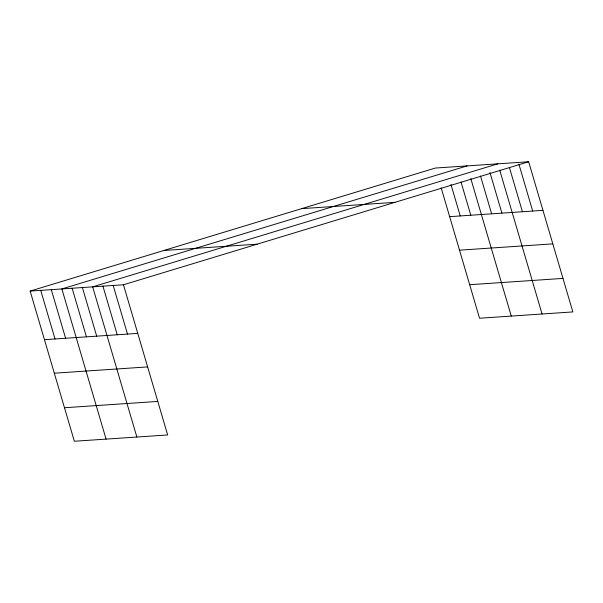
<?xml version="1.0" encoding="UTF-8"?>
<svg xmlns="http://www.w3.org/2000/svg" width="603" height="603" viewBox="0 0 603 603"><rect width="100%" height="100%" fill="white"/><g stroke="black" fill="none" stroke-linecap="round" stroke-linejoin="round"><path stroke-width="0.9" d="M30.15 291.083L123.457 284.774L167.657 434.951L74.35 441.253L30.15 291.083L435.343 168.049L528.65 161.747L572.85 311.917L479.543 318.226L441.177 187.85M467.069 165.908L61.875 288.935L106.075 439.112M497.859 163.828L92.666 286.855L136.866 437.032M123.457 284.774L528.65 161.747M301.636 208.653L394.935 202.344M449.657 216.658L542.956 210.357M163.865 250.479L257.172 244.177M459.516 250.177L552.823 243.868M469.684 284.706L562.983 278.405M44.456 339.693L137.763 333.384M54.323 373.204L147.622 366.903M64.483 407.741L157.79 401.432M518.919 164.235L532.698 211.05M509.452 167.634L522.432 211.743M499.714 170.129L542.059 313.997M489.983 172.616L501.907 213.13M480.516 176.016L491.641 213.824M470.777 178.511L511.269 316.078M461.001 181.925L470.8 215.226M450.954 184.435L460.225 215.942M113.191 285.468L127.497 334.077M102.925 286.161L117.231 334.771M82.4 287.548L96.706 336.157M72.134 288.242L86.44 336.851M51.3 289.651L65.606 338.26M40.725 290.367L55.031 338.976"/></g></svg>
